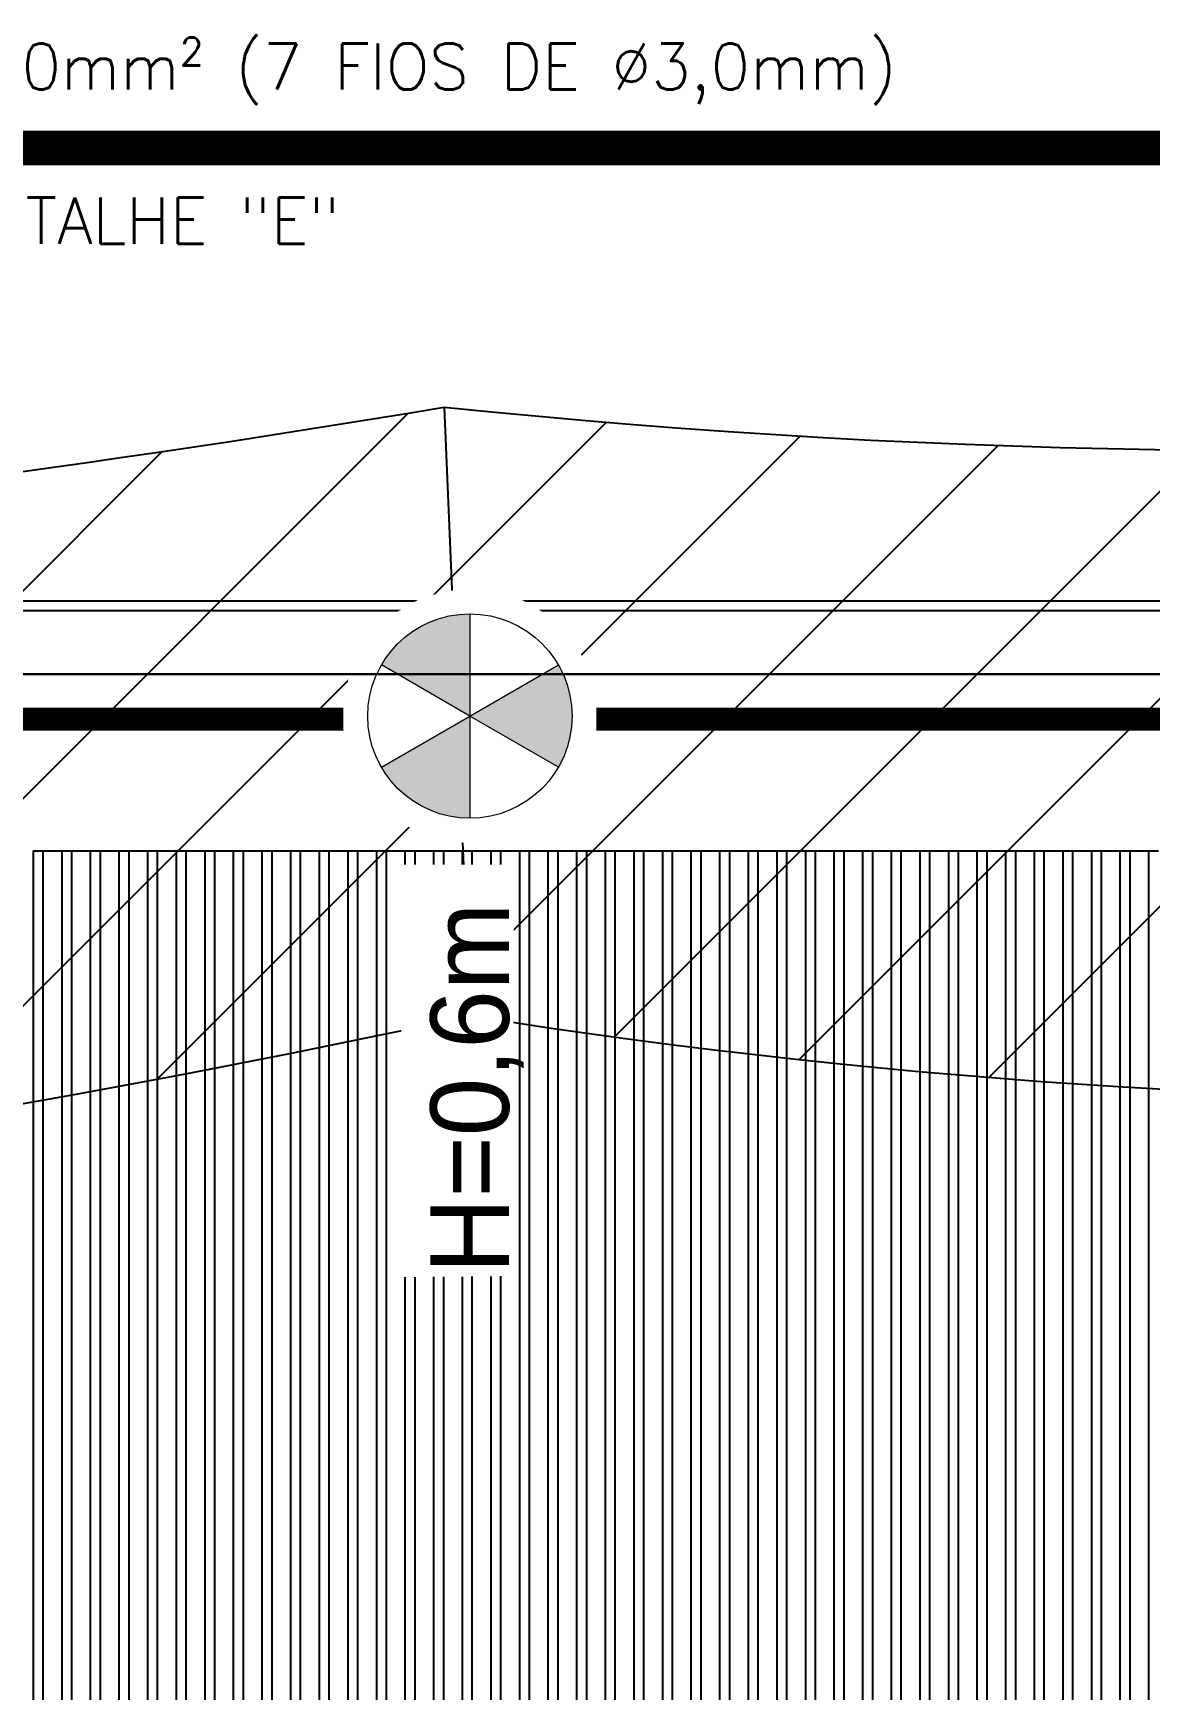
# Model space of a CAD drawing. Header units: millimetres. Extents: x -107267 to 109426, y -98906 to 83910.
# Drawn here: x 15918 to 18335, y -2197 to 1387 of the extents above; entities that cross this region are included whole.
import ezdxf
from ezdxf.enums import TextEntityAlignment as Align

# ---------------------------------------------------------------- set-up
doc = ezdxf.new("R2010")
doc.units = ezdxf.units.MM
doc.linetypes.add('ACAD_ISO10W100', pattern=[18, 12, -3, 0, -3])
doc.linetypes.add('ACAD_ISO12W100', pattern=[21, 12, -3, 0, -3, 0, -3])
for name, color, linetype in [('00 - wipout', 1, 'Continuous'), ('00 - ZONA DE PROTEÇÃO', 4, 'Continuous'), ('00 - Zona de proteção 2d', 4, 'Continuous'), ('Front View-MISC', 7, 'Continuous'), ('Top (Plan) View-MISC', 7, 'Continuous')]:
    doc.layers.add(name, color=color, linetype=linetype)
for name, color, linetype, lineweight in [('000-M3G-MALHA NOVA', 5, 'ACAD_ISO10W100', 0), ('00_m3g_spda_ater_cabo50', 1, 'Continuous', 9), ('00_SPDA_captacao_novo', 5, 'Continuous', 9), ('0_tag_texto_preto', 7, 'Continuous', 9)]:
    doc.layers.add(name, color=color, linetype=linetype, lineweight=lineweight)
doc.styles.add('ROMANS', font='romans.shx')

# ---------------------------------------------------------------- blocks, each defined once
blk = doc.blocks.new('M3G_P_CPTOR AEREO 600')
blk.add_attdef('ALTURA', text='', height=1.7).set_placement((0.739, -2.574), align=Align.TOP_LEFT)
at = {"color": 255, "lineweight": 0}
blk.add_wipeout([(-0.23, 2.19), (-0.68, 2.094), (-1.101, 1.907), (-1.473, 1.636), (-1.781, 1.294), (-2.012, 0.896), (-2.154, 0.458), (-2.202, 0), (-2.154, -0.458), (-2.012, -0.896), (-1.781, -1.294), (-1.473, -1.636), (-1.101, -1.907), (-0.68, -2.094), (-0.23, -2.19), (0.23, -2.19), (0.68, -2.094), (1.101, -1.907), (1.473, -1.636), (1.781, -1.294), (2.012, -0.896), (2.154, -0.458), (2.202, 0), (2.154, 0.458), (2.012, 0.896), (1.781, 1.294), (1.473, 1.636), (1.101, 1.907), (0.68, 2.094), (0.23, 2.19)], dxfattribs=at)
at = {"lineweight": 9}
h = blk.add_hatch(color=256, dxfattribs=at)
h.dxf.hatch_style = 1
h.paths.add_polyline_path([(0.884, 1.532, 0.267949), (-0.884, 1.532), (0, 0)])
h.paths.add_polyline_path([(-1.769, 0, 0.267949), (-0.884, -1.532), (0, 0)])
h.paths.add_polyline_path([(0.884, -1.532, 0.267949), (1.769, 0), (0, 0)])
for p, q in [((0, 0), (-0.884, 1.532)), ((0.884, 1.532), (0, 0)), ((-1.769, 0), (0, 0)), ((0, 0), (-0.884, -1.532)), ((0.884, -1.532), (0, 0)), ((0, 0), (1.769, 0))]:
    blk.add_line(p, q, dxfattribs=at)
blk.add_circle((0, 0), 1.769, dxfattribs=at)
blk = doc.blocks.new('*U481')
at = {"layer": 'Top (Plan) View-MISC', "color": 0, "linetype": 'ByBlock', "lineweight": -2}
for p, q in [((15939.1, -381.9), (15979.8, -381.9)), ((16001, -381.9), (16041.7, -381.9)), ((16062.9, -381.9), (16103.6, -381.9)), ((16124.8, -381.9), (16165.5, -381.9)), ((16186.7, -381.9), (16227.4, -381.9)), ((16248.6, -381.9), (16289.3, -381.9)), ((16310.5, -381.9), (16351.2, -381.9)), ((16372.4, -381.9), (16413.1, -381.9)), ((16434.3, -381.9), (16475, -381.9)), ((16496.2, -381.9), (16536.9, -381.9)), ((16558.1, -381.9), (16598.8, -381.9)), ((16620, -381.9), (16660.7, -381.9)), ((16681.9, -381.9), (16722.6, -381.9)), ((16743.8, -381.9), (16784.5, -381.9)), ((16805.7, -381.9), (16846.4, -381.9)), ((16867.6, -381.9), (16908.3, -381.9)), ((16929.5, -381.9), (16970.2, -381.9)), ((16991.4, -381.9), (17032.1, -381.9)), ((17053.3, -381.9), (17094, -381.9)), ((17115.2, -381.9), (17155.9, -381.9)), ((17177.1, -381.9), (17217.8, -381.9)), ((17239, -381.9), (17279.7, -381.9)), ((17300.9, -381.9), (17341.6, -381.9)), ((17362.8, -381.9), (17403.5, -381.9)), ((17424.7, -381.9), (17465.4, -381.9)), ((17486.6, -381.9), (17527.3, -381.9)), ((17548.5, -381.9), (17589.2, -381.9)), ((17610.4, -381.9), (17651.1, -381.9)), ((17672.3, -381.9), (17713, -381.9)), ((17734.2, -381.9), (17774.9, -381.9)), ((17796.1, -381.9), (17836.8, -381.9)), ((17858, -381.9), (17898.7, -381.9)), ((17919.9, -381.9), (17960.6, -381.9)), ((17981.8, -381.9), (18022.5, -381.9)), ((18043.7, -381.9), (18084.4, -381.9)), ((18105.6, -381.9), (18146.3, -381.9)), ((18167.5, -381.9), (18208.2, -381.9)), ((18229.4, -381.9), (18270.1, -381.9)), ((18291.3, -381.9), (18332, -381.9))]:
    blk.add_line(p, q, dxfattribs=at)
blk = doc.blocks.new('*U482')
at = {"layer": 'Top (Plan) View-MISC', "color": 0, "linetype": 'ByBlock', "lineweight": -2}
for p, q in [((-21187.7, 138.1), (23428.9, 138.1)), ((15939.1, -381.9), (15979.8, -381.9)), ((16001, -381.9), (16041.7, -381.9)), ((16062.9, -381.9), (16103.6, -381.9)), ((16124.8, -381.9), (16165.5, -381.9)), ((16186.7, -381.9), (16227.4, -381.9)), ((16248.6, -381.9), (16289.3, -381.9)), ((16310.5, -381.9), (16351.2, -381.9)), ((16372.4, -381.9), (16413.1, -381.9)), ((16434.3, -381.9), (16475, -381.9)), ((16496.2, -381.9), (16536.9, -381.9)), ((16558.1, -381.9), (16598.8, -381.9)), ((16620, -381.9), (16660.7, -381.9)), ((16681.9, -381.9), (16722.6, -381.9)), ((16743.8, -381.9), (16784.5, -381.9)), ((16805.7, -381.9), (16846.4, -381.9)), ((16867.6, -381.9), (16908.3, -381.9)), ((16929.5, -381.9), (16970.2, -381.9)), ((16991.4, -381.9), (17032.1, -381.9)), ((17053.3, -381.9), (17094, -381.9)), ((17115.2, -381.9), (17155.9, -381.9)), ((17177.1, -381.9), (17217.8, -381.9)), ((17239, -381.9), (17279.7, -381.9)), ((17300.9, -381.9), (17341.6, -381.9)), ((17362.8, -381.9), (17403.5, -381.9)), ((17424.7, -381.9), (17465.4, -381.9)), ((17486.6, -381.9), (17527.3, -381.9)), ((17548.5, -381.9), (17589.2, -381.9)), ((17610.4, -381.9), (17651.1, -381.9)), ((17672.3, -381.9), (17713, -381.9)), ((17734.2, -381.9), (17774.9, -381.9)), ((17796.1, -381.9), (17836.8, -381.9)), ((17858, -381.9), (17898.7, -381.9)), ((17919.9, -381.9), (17960.6, -381.9)), ((17981.8, -381.9), (18022.5, -381.9)), ((18043.7, -381.9), (18084.4, -381.9)), ((18105.6, -381.9), (18146.3, -381.9)), ((18167.5, -381.9), (18208.2, -381.9)), ((18229.4, -381.9), (18270.1, -381.9)), ((18291.3, -381.9), (18332, -381.9))]:
    blk.add_line(p, q, dxfattribs=at)
blk = doc.blocks.new('*U566')
at = {"layer": 'Top (Plan) View-MISC', "color": 0, "linetype": 'ByBlock', "lineweight": -2}
for q in [(18332, -7621.9), (18353.2, -381.9)]:
    blk.add_line((18332, -381.9), q, dxfattribs=at)
blk = doc.blocks.new('*U567')
at = {"layer": 'Top (Plan) View-MISC', "color": 0, "linetype": 'ByBlock', "lineweight": -2}
for p, q in [((18270.1, -381.9), (18270.1, -7621.9)), ((18270.1, -381.9), (18291.3, -381.9)), ((18291.3, -381.9), (18291.3, -7621.9))]:
    blk.add_line(p, q, dxfattribs=at)
blk = doc.blocks.new('*U568')
at = {"layer": 'Top (Plan) View-MISC', "color": 0, "linetype": 'ByBlock', "lineweight": -2}
for p, q in [((18208.2, -381.9), (18208.2, -7621.9)), ((18208.2, -381.9), (18229.4, -381.9)), ((18229.4, -381.9), (18229.4, -7621.9))]:
    blk.add_line(p, q, dxfattribs=at)
blk = doc.blocks.new('*U569')
at = {"layer": 'Top (Plan) View-MISC', "color": 0, "linetype": 'ByBlock', "lineweight": -2}
for p, q in [((18146.3, -381.9), (18146.3, -7621.9)), ((18146.3, -381.9), (18167.5, -381.9)), ((18167.5, -381.9), (18167.5, -7621.9))]:
    blk.add_line(p, q, dxfattribs=at)
blk = doc.blocks.new('*U570')
at = {"layer": 'Top (Plan) View-MISC', "color": 0, "linetype": 'ByBlock', "lineweight": -2}
for p, q in [((18084.4, -381.9), (18084.4, -7621.9)), ((18084.4, -381.9), (18105.6, -381.9)), ((18105.6, -381.9), (18105.6, -7621.9))]:
    blk.add_line(p, q, dxfattribs=at)
blk = doc.blocks.new('*U571')
at = {"layer": 'Top (Plan) View-MISC', "color": 0, "linetype": 'ByBlock', "lineweight": -2}
for p, q in [((18022.5, -381.9), (18022.5, -7621.9)), ((18022.5, -381.9), (18043.7, -381.9)), ((18043.7, -381.9), (18043.7, -7621.9))]:
    blk.add_line(p, q, dxfattribs=at)
blk = doc.blocks.new('*U572')
at = {"layer": 'Top (Plan) View-MISC', "color": 0, "linetype": 'ByBlock', "lineweight": -2}
for p, q in [((17960.6, -381.9), (17960.6, -7621.9)), ((17960.6, -381.9), (17981.8, -381.9)), ((17981.8, -381.9), (17981.8, -7621.9))]:
    blk.add_line(p, q, dxfattribs=at)
blk = doc.blocks.new('*U573')
at = {"layer": 'Top (Plan) View-MISC', "color": 0, "linetype": 'ByBlock', "lineweight": -2}
for p, q in [((17898.7, -381.9), (17898.7, -7621.9)), ((17898.7, -381.9), (17919.9, -381.9)), ((17919.9, -381.9), (17919.9, -7621.9))]:
    blk.add_line(p, q, dxfattribs=at)
blk = doc.blocks.new('*U574')
at = {"layer": 'Top (Plan) View-MISC', "color": 0, "linetype": 'ByBlock', "lineweight": -2}
for p, q in [((17836.8, -381.9), (17836.8, -7621.9)), ((17836.8, -381.9), (17858, -381.9)), ((17858, -381.9), (17858, -7621.9))]:
    blk.add_line(p, q, dxfattribs=at)
blk = doc.blocks.new('*U575')
at = {"layer": 'Top (Plan) View-MISC', "color": 0, "linetype": 'ByBlock', "lineweight": -2}
for p, q in [((17774.9, -381.9), (17774.9, -7621.9)), ((17774.9, -381.9), (17796.1, -381.9)), ((17796.1, -381.9), (17796.1, -7621.9))]:
    blk.add_line(p, q, dxfattribs=at)
blk = doc.blocks.new('*U576')
at = {"layer": 'Top (Plan) View-MISC', "color": 0, "linetype": 'ByBlock', "lineweight": -2}
for p, q in [((17713, -381.9), (17713, -7621.9)), ((17713, -381.9), (17734.2, -381.9)), ((17734.2, -381.9), (17734.2, -7621.9))]:
    blk.add_line(p, q, dxfattribs=at)
blk = doc.blocks.new('*U577')
at = {"layer": 'Top (Plan) View-MISC', "color": 0, "linetype": 'ByBlock', "lineweight": -2}
for p, q in [((17651.1, -381.9), (17651.1, -7621.9)), ((17651.1, -381.9), (17672.3, -381.9)), ((17672.3, -381.9), (17672.3, -7621.9))]:
    blk.add_line(p, q, dxfattribs=at)
blk = doc.blocks.new('*U578')
at = {"layer": 'Top (Plan) View-MISC', "color": 0, "linetype": 'ByBlock', "lineweight": -2}
for p, q in [((17589.2, -381.9), (17589.2, -7621.9)), ((17589.2, -381.9), (17610.4, -381.9)), ((17610.4, -381.9), (17610.4, -7621.9))]:
    blk.add_line(p, q, dxfattribs=at)
blk = doc.blocks.new('*U579')
at = {"layer": 'Top (Plan) View-MISC', "color": 0, "linetype": 'ByBlock', "lineweight": -2}
for p, q in [((17527.3, -381.9), (17527.3, -7621.9)), ((17527.3, -381.9), (17548.5, -381.9)), ((17548.5, -381.9), (17548.5, -7621.9))]:
    blk.add_line(p, q, dxfattribs=at)
blk = doc.blocks.new('*U580')
at = {"layer": 'Top (Plan) View-MISC', "color": 0, "linetype": 'ByBlock', "lineweight": -2}
for p, q in [((17465.4, -381.9), (17465.4, -7621.9)), ((17465.4, -381.9), (17486.6, -381.9)), ((17486.6, -381.9), (17486.6, -7621.9))]:
    blk.add_line(p, q, dxfattribs=at)
blk = doc.blocks.new('*U581')
at = {"layer": 'Top (Plan) View-MISC', "color": 0, "linetype": 'ByBlock', "lineweight": -2}
for p, q in [((17403.5, -381.9), (17403.5, -7621.9)), ((17403.5, -381.9), (17424.7, -381.9)), ((17424.7, -381.9), (17424.7, -7621.9))]:
    blk.add_line(p, q, dxfattribs=at)
blk = doc.blocks.new('*U582')
at = {"layer": 'Top (Plan) View-MISC', "color": 0, "linetype": 'ByBlock', "lineweight": -2}
for p, q in [((17341.6, -381.9), (17341.6, -7621.9)), ((17341.6, -381.9), (17362.8, -381.9)), ((17362.8, -381.9), (17362.8, -7621.9))]:
    blk.add_line(p, q, dxfattribs=at)
blk = doc.blocks.new('*U583')
at = {"layer": 'Top (Plan) View-MISC', "color": 0, "linetype": 'ByBlock', "lineweight": -2}
for p, q in [((17279.7, -381.9), (17279.7, -7621.9)), ((17279.7, -381.9), (17300.9, -381.9)), ((17300.9, -381.9), (17300.9, -7621.9))]:
    blk.add_line(p, q, dxfattribs=at)
blk = doc.blocks.new('*U584')
at = {"layer": 'Top (Plan) View-MISC', "color": 0, "linetype": 'ByBlock', "lineweight": -2}
for p, q in [((17217.8, -381.9), (17217.8, -7621.9)), ((17217.8, -381.9), (17239, -381.9)), ((17239, -381.9), (17239, -7621.9))]:
    blk.add_line(p, q, dxfattribs=at)
blk = doc.blocks.new('*U585')
at = {"layer": 'Top (Plan) View-MISC', "color": 0, "linetype": 'ByBlock', "lineweight": -2}
for p, q in [((17155.9, -381.9), (17155.9, -7621.9)), ((17155.9, -381.9), (17177.1, -381.9)), ((17177.1, -381.9), (17177.1, -7621.9))]:
    blk.add_line(p, q, dxfattribs=at)
blk = doc.blocks.new('*U586')
at = {"layer": 'Top (Plan) View-MISC', "color": 0, "linetype": 'ByBlock', "lineweight": -2}
for p, q in [((17094, -381.9), (17094, -7621.9)), ((17094, -381.9), (17115.2, -381.9)), ((17115.2, -381.9), (17115.2, -7621.9))]:
    blk.add_line(p, q, dxfattribs=at)
blk = doc.blocks.new('*U587')
at = {"layer": 'Top (Plan) View-MISC', "color": 0, "linetype": 'ByBlock', "lineweight": -2}
for p, q in [((17032.1, -381.9), (17032.1, -7621.9)), ((17032.1, -381.9), (17053.3, -381.9)), ((17053.3, -381.9), (17053.3, -7621.9))]:
    blk.add_line(p, q, dxfattribs=at)
blk = doc.blocks.new('*U588')
at = {"layer": 'Top (Plan) View-MISC', "color": 0, "linetype": 'ByBlock', "lineweight": -2}
for p, q in [((16970.2, -381.9), (16970.2, -7621.9)), ((16970.2, -381.9), (16991.4, -381.9)), ((16991.4, -381.9), (16991.4, -7621.9))]:
    blk.add_line(p, q, dxfattribs=at)
blk = doc.blocks.new('*U589')
at = {"layer": 'Top (Plan) View-MISC', "color": 0, "linetype": 'ByBlock', "lineweight": -2}
for p, q in [((16908.3, -381.9), (16908.3, -7621.9)), ((16908.3, -381.9), (16929.5, -381.9)), ((16929.5, -381.9), (16929.5, -7621.9))]:
    blk.add_line(p, q, dxfattribs=at)
blk = doc.blocks.new('*U590')
at = {"layer": 'Top (Plan) View-MISC', "color": 0, "linetype": 'ByBlock', "lineweight": -2}
for p, q in [((16846.4, -381.9), (16846.4, -7621.9)), ((16846.4, -381.9), (16867.6, -381.9)), ((16867.6, -381.9), (16867.6, -7613.3))]:
    blk.add_line(p, q, dxfattribs=at)
blk = doc.blocks.new('*U591')
at = {"layer": 'Top (Plan) View-MISC', "color": 0, "linetype": 'ByBlock', "lineweight": -2}
for p, q in [((16784.5, -381.9), (16784.5, -7621.9)), ((16784.5, -381.9), (16805.7, -381.9)), ((16805.7, -381.9), (16805.7, -7621.9))]:
    blk.add_line(p, q, dxfattribs=at)
blk = doc.blocks.new('*U592')
at = {"layer": 'Top (Plan) View-MISC', "color": 0, "linetype": 'ByBlock', "lineweight": -2}
for p, q in [((16722.6, -381.9), (16722.6, -7621.9)), ((16722.6, -381.9), (16743.8, -381.9)), ((16743.8, -381.9), (16743.8, -7621.9))]:
    blk.add_line(p, q, dxfattribs=at)
blk = doc.blocks.new('*U593')
at = {"layer": 'Top (Plan) View-MISC', "color": 0, "linetype": 'ByBlock', "lineweight": -2}
for p, q in [((16660.7, -381.9), (16660.7, -7621.9)), ((16660.7, -381.9), (16681.9, -381.9)), ((16681.9, -381.9), (16681.9, -7621.9))]:
    blk.add_line(p, q, dxfattribs=at)
blk = doc.blocks.new('*U594')
at = {"layer": 'Top (Plan) View-MISC', "color": 0, "linetype": 'ByBlock', "lineweight": -2}
for p, q in [((16598.8, -381.9), (16598.8, -7621.9)), ((16598.8, -381.9), (16620, -381.9)), ((16620, -381.9), (16620, -7621.9))]:
    blk.add_line(p, q, dxfattribs=at)
blk = doc.blocks.new('*U595')
at = {"layer": 'Top (Plan) View-MISC', "color": 0, "linetype": 'ByBlock', "lineweight": -2}
for p, q in [((16536.9, -381.9), (16536.9, -7621.9)), ((16536.9, -381.9), (16558.1, -381.9)), ((16558.1, -381.9), (16558.1, -7621.9))]:
    blk.add_line(p, q, dxfattribs=at)
blk = doc.blocks.new('*U596')
at = {"layer": 'Top (Plan) View-MISC', "color": 0, "linetype": 'ByBlock', "lineweight": -2}
for p, q in [((16475, -381.9), (16475, -7621.9)), ((16475, -381.9), (16496.2, -381.9)), ((16496.2, -381.9), (16496.2, -7621.9))]:
    blk.add_line(p, q, dxfattribs=at)
blk = doc.blocks.new('*U597')
at = {"layer": 'Top (Plan) View-MISC', "color": 0, "linetype": 'ByBlock', "lineweight": -2}
for p, q in [((16413.1, -381.9), (16413.1, -7621.9)), ((16413.1, -381.9), (16434.3, -381.9)), ((16434.3, -381.9), (16434.3, -7621.9))]:
    blk.add_line(p, q, dxfattribs=at)
blk = doc.blocks.new('*U598')
at = {"layer": 'Top (Plan) View-MISC', "color": 0, "linetype": 'ByBlock', "lineweight": -2}
for p, q in [((16351.2, -381.9), (16351.2, -7621.9)), ((16351.2, -381.9), (16372.4, -381.9)), ((16372.4, -381.9), (16372.4, -7621.9))]:
    blk.add_line(p, q, dxfattribs=at)
blk = doc.blocks.new('*U599')
at = {"layer": 'Top (Plan) View-MISC', "color": 0, "linetype": 'ByBlock', "lineweight": -2}
for p, q in [((16289.3, -381.9), (16289.3, -7621.9)), ((16289.3, -381.9), (16310.5, -381.9)), ((16310.5, -381.9), (16310.5, -7621.9))]:
    blk.add_line(p, q, dxfattribs=at)
blk = doc.blocks.new('*U600')
at = {"layer": 'Top (Plan) View-MISC', "color": 0, "linetype": 'ByBlock', "lineweight": -2}
for p, q in [((16227.4, -381.9), (16227.4, -7621.9)), ((16227.4, -381.9), (16248.6, -381.9)), ((16248.6, -381.9), (16248.6, -7621.9))]:
    blk.add_line(p, q, dxfattribs=at)
blk = doc.blocks.new('*U601')
at = {"layer": 'Top (Plan) View-MISC', "color": 0, "linetype": 'ByBlock', "lineweight": -2}
for p, q in [((16165.5, -381.9), (16165.5, -7621.9)), ((16165.5, -381.9), (16186.7, -381.9)), ((16186.7, -381.9), (16186.7, -7621.9))]:
    blk.add_line(p, q, dxfattribs=at)
blk = doc.blocks.new('*U602')
at = {"layer": 'Top (Plan) View-MISC', "color": 0, "linetype": 'ByBlock', "lineweight": -2}
for p, q in [((16103.6, -381.9), (16103.6, -7621.9)), ((16103.6, -381.9), (16124.8, -381.9)), ((16124.8, -381.9), (16124.8, -7621.9))]:
    blk.add_line(p, q, dxfattribs=at)
blk = doc.blocks.new('*U603')
at = {"layer": 'Top (Plan) View-MISC', "color": 0, "linetype": 'ByBlock', "lineweight": -2}
for p, q in [((16041.7, -381.9), (16041.7, -7621.9)), ((16041.7, -381.9), (16062.9, -381.9)), ((16062.9, -381.9), (16062.9, -7621.9))]:
    blk.add_line(p, q, dxfattribs=at)
blk = doc.blocks.new('*U604')
at = {"layer": 'Top (Plan) View-MISC', "color": 0, "linetype": 'ByBlock', "lineweight": -2}
for p, q in [((15979.8, -381.9), (15979.8, -7621.9)), ((15979.8, -381.9), (16001, -381.9)), ((16001, -381.9), (16001, -7621.9))]:
    blk.add_line(p, q, dxfattribs=at)
blk = doc.blocks.new('*U605')
at = {"layer": 'Top (Plan) View-MISC', "color": 0, "linetype": 'ByBlock', "lineweight": -2}
for p, q in [((15917.9, -381.9), (15917.9, -7621.9)), ((15917.9, -381.9), (15939.1, -381.9)), ((15939.1, -381.9), (15939.1, -7621.9))]:
    blk.add_line(p, q, dxfattribs=at)
blk = doc.blocks.new('*U1067')
at = {"layer": 'Top (Plan) View-MISC', "color": 0, "linetype": 'ByBlock', "lineweight": -2}
blk.add_line((23207.9, 158.1), (-17567.7, 158.1), dxfattribs=at)
blk = doc.blocks.new('*U1113')
at = {"layer": 'Top (Plan) View-MISC', "color": 0, "linetype": 'ByBlock', "lineweight": -2}
for p, q in [((16850.3, 12.6), (16850.3, 21.2)), ((16850.3, 21.2), (16869.3, 21.2)), ((16850.3, 12.6), (16869.3, 12.6)), ((16869.3, 12.6), (16869.3, 21.2))]:
    blk.add_line(p, q, dxfattribs=at)
blk = doc.blocks.new('*U1213')
at = {"layer": 'Front View-MISC', "color": 0, "linetype": 'ByBlock', "lineweight": -2}
for p, q in [((18334.4, 0, 1272), (14036, 0, 1272)), ((14036, 0, 3172), (18334.4, 0, 3172)), ((18334.4, 0, 3172), (18334.4, 0, 1272))]:
    blk.add_line(p, q, dxfattribs=at)
blk = doc.blocks.new('*U1222')
at = {"layer": 'Front View-MISC', "color": 0, "linetype": 'ByBlock', "lineweight": -2}
for p, q in [((-13407.5, 0, 3450), (23648.9, 0, 3450)), ((-13407.5, 0, 4300), (23648.9, 0, 4300))]:
    blk.add_line(p, q, dxfattribs=at)
blk = doc.blocks.new('*U1223')
at = {"layer": 'Front View-MISC', "color": 0, "linetype": 'ByBlock', "lineweight": -2}
for p, q in [((26316.1, 0), (9550.4, 0)), ((26316.1, 0, -100), (9550.4, 0, -100))]:
    blk.add_line(p, q, dxfattribs=at)
blk = doc.blocks.new('*U1262')
at = {"layer": 'Front View-MISC', "color": 0, "linetype": 'ByBlock', "lineweight": -2}
for p, q in [((14036, 0, 1322), (14106, 0, 1322)), ((14036, 0, 3172), (14036, 0, 1322)), ((18335.5, 0, 3172), (14036, 0, 3172)), ((14106, 0, 2237), (15021, 0, 2237)), ((14106, 0, 2237), (14106, 0, 3102)), ((14106, 0, 3102), (15021, 0, 3102)), ((14106, 0, 1322), (14106, 0, 2187)), ((15021, 0, 2187), (14106, 0, 2187)), ((15021, 0, 1322), (15071, 0, 1322)), ((15021, 0, 1322), (15021, 0, 2187)), ((15021, 0, 2237), (15021, 0, 3102)), ((15071, 0, 2237), (16161, 0, 2237)), ((15071, 0, 3102), (15071, 0, 2237)), ((15071, 0, 3102), (16161, 0, 3102)), ((15071, 0, 2187), (15071, 0, 1322)), ((17301, 0, 2187), (15071, 0, 2187)), ((16161, 0, 2237), (16161, 0, 3102)), ((16211, 0, 2237), (17301, 0, 2237)), ((16211, 0, 3102), (16211, 0, 2237)), ((16211, 0, 3102), (17301, 0, 3102)), ((17301, 0, 1322), (17351, 0, 1322)), ((17301, 0, 1322), (17301, 0, 2187)), ((17301, 0, 2237), (17301, 0, 3102)), ((17351, 0, 2187), (17351, 0, 1322)), ((18266, 0, 2187), (17351, 0, 2187)), ((17351, 0, 3102), (17351, 0, 2237)), ((17351, 0, 3102), (18266, 0, 3102)), ((17351, 0, 2237), (18266, 0, 2237)), ((18266, 0, 1322), (18335.5, 0, 1322)), ((18266, 0, 2187), (18266, 0, 1322)), ((18266, 0, 3102), (18266, 0, 2237))]:
    blk.add_line(p, q, dxfattribs=at)
blk = doc.blocks.new('*U1263')
at = {"layer": 'Front View-MISC', "color": 0, "linetype": 'ByBlock', "lineweight": -2}
for p, q in [((18334.4, 0, 1272), (14035.5, 0, 1272)), ((14035.5, 0, 1322), (18334.4, 0, 1322)), ((18334.4, 0, 1322), (18334.4, 0, 1272))]:
    blk.add_line(p, q, dxfattribs=at)
blk = doc.blocks.new('*U1264')
at = {"layer": 'Front View-MISC', "color": 0, "linetype": 'ByBlock', "lineweight": -2}
for p, q in [((16161, 0, 1322), (16161, 0, 2237)), ((16211, 0, 1322), (16161, 0, 1322)), ((16161, 0, 2237), (16211, 0, 2237)), ((16211, 0, 2237), (16211, 0, 1322))]:
    blk.add_line(p, q, dxfattribs=at)
blk = doc.blocks.new('*U1306')
at = {"layer": 'Front View-MISC', "color": 0, "linetype": 'ByBlock', "lineweight": -2}
for p, q in [((15939.1, 0, 5158), (15979.8, 0, 5158)), ((16001, 0, 5158), (16041.7, 0, 5158)), ((16062.9, 0, 5158), (16103.6, 0, 5158)), ((16124.8, 0, 5158), (16165.5, 0, 5158)), ((16186.7, 0, 5158), (16227.4, 0, 5158)), ((16248.6, 0, 5158), (16289.3, 0, 5158)), ((16310.5, 0, 5158), (16351.2, 0, 5158)), ((16372.4, 0, 5158), (16413.1, 0, 5158)), ((16434.3, 0, 5158), (16475, 0, 5158)), ((16496.2, 0, 5158), (16536.9, 0, 5158)), ((16558.1, 0, 5158), (16598.8, 0, 5158)), ((16620, 0, 5158), (16660.7, 0, 5158)), ((16681.9, 0, 5158), (16722.6, 0, 5158)), ((16743.8, 0, 5158), (16784.5, 0, 5158)), ((16805.7, 0, 5158), (16846.4, 0, 5158)), ((16867.6, 0, 5158), (16908.3, 0, 5158)), ((16929.5, 0, 5158), (16970.2, 0, 5158)), ((16991.4, 0, 5158), (17032.1, 0, 5158)), ((17053.3, 0, 5158), (17094, 0, 5158)), ((17115.2, 0, 5158), (17155.9, 0, 5158)), ((17177.1, 0, 5158), (17217.8, 0, 5158)), ((17239, 0, 5158), (17279.7, 0, 5158)), ((17300.9, 0, 5158), (17341.6, 0, 5158)), ((17362.8, 0, 5158), (17403.5, 0, 5158)), ((17424.7, 0, 5158), (17465.4, 0, 5158)), ((17486.6, 0, 5158), (17527.3, 0, 5158)), ((17548.5, 0, 5158), (17589.2, 0, 5158)), ((17610.4, 0, 5158), (17651.1, 0, 5158)), ((17672.3, 0, 5158), (17713, 0, 5158)), ((17734.2, 0, 5158), (17774.9, 0, 5158)), ((17796.1, 0, 5158), (17836.8, 0, 5158)), ((17858, 0, 5158), (17898.7, 0, 5158)), ((17919.9, 0, 5158), (17960.6, 0, 5158)), ((17981.8, 0, 5158), (18022.5, 0, 5158)), ((18043.7, 0, 5158), (18084.4, 0, 5158)), ((18105.6, 0, 5158), (18146.3, 0, 5158)), ((18167.5, 0, 5158), (18208.2, 0, 5158)), ((18229.4, 0, 5158), (18270.1, 0, 5158)), ((18291.3, 0, 5158), (18332, 0, 5158))]:
    blk.add_line(p, q, dxfattribs=at)
blk = doc.blocks.new('*U1391')
at = {"layer": 'Front View-MISC', "color": 0, "linetype": 'ByBlock', "lineweight": -2}
for p, q in [((18332, 0, 5166.4), (18332, 0, 4300)), ((18332, 0, 5166.4), (18353.2, 0, 5166.4)), ((18353.2, 0, 5166.4), (18353.2, 0, 4300))]:
    blk.add_line(p, q, dxfattribs=at)
blk = doc.blocks.new('*U1392')
at = {"layer": 'Front View-MISC', "color": 0, "linetype": 'ByBlock', "lineweight": -2}
for p, q in [((18270.1, 0, 5166.4), (18270.1, 0, 4300)), ((18270.1, 0, 5166.4), (18291.3, 0, 5166.4)), ((18291.3, 0, 5166.4), (18291.3, 0, 4300))]:
    blk.add_line(p, q, dxfattribs=at)
blk = doc.blocks.new('*U1393')
at = {"layer": 'Front View-MISC', "color": 0, "linetype": 'ByBlock', "lineweight": -2}
for p, q in [((18208.2, 0, 5166.4), (18208.2, 0, 4300)), ((18208.2, 0, 5166.4), (18229.4, 0, 5166.4)), ((18229.4, 0, 5166.4), (18229.4, 0, 4300))]:
    blk.add_line(p, q, dxfattribs=at)
blk = doc.blocks.new('*U1394')
at = {"layer": 'Front View-MISC', "color": 0, "linetype": 'ByBlock', "lineweight": -2}
for p, q in [((18146.3, 0, 5166.4), (18146.3, 0, 4300)), ((18146.3, 0, 5166.4), (18167.5, 0, 5166.4)), ((18167.5, 0, 5166.4), (18167.5, 0, 4300))]:
    blk.add_line(p, q, dxfattribs=at)
blk = doc.blocks.new('*U1395')
at = {"layer": 'Front View-MISC', "color": 0, "linetype": 'ByBlock', "lineweight": -2}
for p, q in [((18084.4, 0, 5166.4), (18084.4, 0, 4300)), ((18084.4, 0, 5166.4), (18105.6, 0, 5166.4)), ((18105.6, 0, 5166.4), (18105.6, 0, 4300))]:
    blk.add_line(p, q, dxfattribs=at)
blk = doc.blocks.new('*U1396')
at = {"layer": 'Front View-MISC', "color": 0, "linetype": 'ByBlock', "lineweight": -2}
for p, q in [((18022.5, 0, 5166.4), (18022.5, 0, 4300)), ((18022.5, 0, 5166.4), (18043.7, 0, 5166.4)), ((18043.7, 0, 5166.4), (18043.7, 0, 4300))]:
    blk.add_line(p, q, dxfattribs=at)
blk = doc.blocks.new('*U1397')
at = {"layer": 'Front View-MISC', "color": 0, "linetype": 'ByBlock', "lineweight": -2}
for p, q in [((17960.6, 0, 5166.4), (17960.6, 0, 4300)), ((17960.6, 0, 5166.4), (17981.8, 0, 5166.4)), ((17981.8, 0, 5166.4), (17981.8, 0, 4300))]:
    blk.add_line(p, q, dxfattribs=at)
blk = doc.blocks.new('*U1398')
at = {"layer": 'Front View-MISC', "color": 0, "linetype": 'ByBlock', "lineweight": -2}
for p, q in [((17898.7, 0, 5166.4), (17898.7, 0, 4300)), ((17898.7, 0, 5166.4), (17919.9, 0, 5166.4)), ((17919.9, 0, 5166.4), (17919.9, 0, 4300))]:
    blk.add_line(p, q, dxfattribs=at)
blk = doc.blocks.new('*U1399')
at = {"layer": 'Front View-MISC', "color": 0, "linetype": 'ByBlock', "lineweight": -2}
for p, q in [((17836.8, 0, 5166.4), (17836.8, 0, 4300)), ((17836.8, 0, 5166.4), (17858, 0, 5166.4)), ((17858, 0, 5166.4), (17858, 0, 4300))]:
    blk.add_line(p, q, dxfattribs=at)
blk = doc.blocks.new('*U1400')
at = {"layer": 'Front View-MISC', "color": 0, "linetype": 'ByBlock', "lineweight": -2}
for p, q in [((17774.9, 0, 5166.4), (17774.9, 0, 4300)), ((17774.9, 0, 5166.4), (17796.1, 0, 5166.4)), ((17796.1, 0, 5166.4), (17796.1, 0, 4300))]:
    blk.add_line(p, q, dxfattribs=at)
blk = doc.blocks.new('*U1401')
at = {"layer": 'Front View-MISC', "color": 0, "linetype": 'ByBlock', "lineweight": -2}
for p, q in [((17713, 0, 5166.4), (17713, 0, 4300)), ((17713, 0, 5166.4), (17734.2, 0, 5166.4)), ((17734.2, 0, 5166.4), (17734.2, 0, 4300))]:
    blk.add_line(p, q, dxfattribs=at)
blk = doc.blocks.new('*U1402')
at = {"layer": 'Front View-MISC', "color": 0, "linetype": 'ByBlock', "lineweight": -2}
for p, q in [((17651.1, 0, 5166.4), (17651.1, 0, 4300)), ((17651.1, 0, 5166.4), (17672.3, 0, 5166.4)), ((17672.3, 0, 5166.4), (17672.3, 0, 4300))]:
    blk.add_line(p, q, dxfattribs=at)
blk = doc.blocks.new('*U1403')
at = {"layer": 'Front View-MISC', "color": 0, "linetype": 'ByBlock', "lineweight": -2}
for p, q in [((17589.2, 0, 5166.4), (17589.2, 0, 4300)), ((17589.2, 0, 5166.4), (17610.4, 0, 5166.4)), ((17610.4, 0, 5166.4), (17610.4, 0, 4300))]:
    blk.add_line(p, q, dxfattribs=at)
blk = doc.blocks.new('*U1404')
at = {"layer": 'Front View-MISC', "color": 0, "linetype": 'ByBlock', "lineweight": -2}
for p, q in [((17527.3, 0, 5166.4), (17527.3, 0, 4300)), ((17527.3, 0, 5166.4), (17548.5, 0, 5166.4)), ((17548.5, 0, 5166.4), (17548.5, 0, 4300))]:
    blk.add_line(p, q, dxfattribs=at)
blk = doc.blocks.new('*U1405')
at = {"layer": 'Front View-MISC', "color": 0, "linetype": 'ByBlock', "lineweight": -2}
for p, q in [((17465.4, 0, 5166.4), (17465.4, 0, 4300)), ((17465.4, 0, 5166.4), (17486.6, 0, 5166.4)), ((17486.6, 0, 5166.4), (17486.6, 0, 4300))]:
    blk.add_line(p, q, dxfattribs=at)
blk = doc.blocks.new('*U1406')
at = {"layer": 'Front View-MISC', "color": 0, "linetype": 'ByBlock', "lineweight": -2}
for p, q in [((17403.5, 0, 5166.4), (17403.5, 0, 4300)), ((17403.5, 0, 5166.4), (17424.7, 0, 5166.4)), ((17424.7, 0, 5166.4), (17424.7, 0, 4300))]:
    blk.add_line(p, q, dxfattribs=at)
blk = doc.blocks.new('*U1407')
at = {"layer": 'Front View-MISC', "color": 0, "linetype": 'ByBlock', "lineweight": -2}
for p, q in [((17341.6, 0, 5166.4), (17341.6, 0, 4300)), ((17341.6, 0, 5166.4), (17362.8, 0, 5166.4)), ((17362.8, 0, 5166.4), (17362.8, 0, 4300))]:
    blk.add_line(p, q, dxfattribs=at)
blk = doc.blocks.new('*U1408')
at = {"layer": 'Front View-MISC', "color": 0, "linetype": 'ByBlock', "lineweight": -2}
for p, q in [((17279.7, 0, 5166.4), (17279.7, 0, 4300)), ((17279.7, 0, 5166.4), (17300.9, 0, 5166.4)), ((17300.9, 0, 5166.4), (17300.9, 0, 4300))]:
    blk.add_line(p, q, dxfattribs=at)
blk = doc.blocks.new('*U1409')
at = {"layer": 'Front View-MISC', "color": 0, "linetype": 'ByBlock', "lineweight": -2}
for p, q in [((17217.8, 0, 5166.4), (17217.8, 0, 4300)), ((17217.8, 0, 5166.4), (17239, 0, 5166.4)), ((17239, 0, 5166.4), (17239, 0, 4300))]:
    blk.add_line(p, q, dxfattribs=at)
blk = doc.blocks.new('*U1410')
at = {"layer": 'Front View-MISC', "color": 0, "linetype": 'ByBlock', "lineweight": -2}
for p, q in [((17155.9, 0, 5166.4), (17155.9, 0, 4300)), ((17155.9, 0, 5166.4), (17177.1, 0, 5166.4)), ((17177.1, 0, 5166.4), (17177.1, 0, 4300))]:
    blk.add_line(p, q, dxfattribs=at)
blk = doc.blocks.new('*U1411')
at = {"layer": 'Front View-MISC', "color": 0, "linetype": 'ByBlock', "lineweight": -2}
for p, q in [((17094, 0, 5166.4), (17094, 0, 4300)), ((17094, 0, 5166.4), (17115.2, 0, 5166.4)), ((17115.2, 0, 5166.4), (17115.2, 0, 4300))]:
    blk.add_line(p, q, dxfattribs=at)
blk = doc.blocks.new('*U1412')
at = {"layer": 'Front View-MISC', "color": 0, "linetype": 'ByBlock', "lineweight": -2}
for p, q in [((17032.1, 0, 5166.4), (17032.1, 0, 4300)), ((17032.1, 0, 5166.4), (17053.3, 0, 5166.4)), ((17053.3, 0, 5166.4), (17053.3, 0, 4300))]:
    blk.add_line(p, q, dxfattribs=at)
blk = doc.blocks.new('*U1413')
at = {"layer": 'Front View-MISC', "color": 0, "linetype": 'ByBlock', "lineweight": -2}
for p, q in [((16970.2, 0, 5166.4), (16970.2, 0, 4300)), ((16970.2, 0, 5166.4), (16991.4, 0, 5166.4)), ((16991.4, 0, 5166.4), (16991.4, 0, 4300))]:
    blk.add_line(p, q, dxfattribs=at)
blk = doc.blocks.new('*U1414')
at = {"layer": 'Front View-MISC', "color": 0, "linetype": 'ByBlock', "lineweight": -2}
for p, q in [((16908.3, 0, 5166.4), (16908.3, 0, 4300)), ((16908.3, 0, 5166.4), (16929.5, 0, 5166.4)), ((16929.5, 0, 5166.4), (16929.5, 0, 4300))]:
    blk.add_line(p, q, dxfattribs=at)
blk = doc.blocks.new('*U1415')
at = {"layer": 'Front View-MISC', "color": 0, "linetype": 'ByBlock', "lineweight": -2}
for p, q in [((16846.4, 0, 5166.4), (16846.4, 0, 4300)), ((16846.4, 0, 5166.4), (16867.6, 0, 5166.4)), ((16867.6, 0, 5166.4), (16867.6, 0, 4901.4))]:
    blk.add_line(p, q, dxfattribs=at)
blk = doc.blocks.new('*U1416')
at = {"layer": 'Front View-MISC', "color": 0, "linetype": 'ByBlock', "lineweight": -2}
for p, q in [((16784.5, 0, 5166.4), (16784.5, 0, 4300)), ((16784.5, 0, 5166.4), (16805.7, 0, 5166.4)), ((16805.7, 0, 5166.4), (16805.7, 0, 4300))]:
    blk.add_line(p, q, dxfattribs=at)
blk = doc.blocks.new('*U1417')
at = {"layer": 'Front View-MISC', "color": 0, "linetype": 'ByBlock', "lineweight": -2}
for p, q in [((16722.6, 0, 5166.4), (16722.6, 0, 4300)), ((16722.6, 0, 5166.4), (16743.8, 0, 5166.4)), ((16743.8, 0, 5166.4), (16743.8, 0, 4300))]:
    blk.add_line(p, q, dxfattribs=at)
blk = doc.blocks.new('*U1418')
at = {"layer": 'Front View-MISC', "color": 0, "linetype": 'ByBlock', "lineweight": -2}
for p, q in [((16660.7, 0, 5166.4), (16660.7, 0, 4300)), ((16660.7, 0, 5166.4), (16681.9, 0, 5166.4)), ((16681.9, 0, 5166.4), (16681.9, 0, 4300))]:
    blk.add_line(p, q, dxfattribs=at)
blk = doc.blocks.new('*U1419')
at = {"layer": 'Front View-MISC', "color": 0, "linetype": 'ByBlock', "lineweight": -2}
for p, q in [((16598.8, 0, 5166.4), (16598.8, 0, 4300)), ((16598.8, 0, 5166.4), (16620, 0, 5166.4)), ((16620, 0, 5166.4), (16620, 0, 4300))]:
    blk.add_line(p, q, dxfattribs=at)
blk = doc.blocks.new('*U1420')
at = {"layer": 'Front View-MISC', "color": 0, "linetype": 'ByBlock', "lineweight": -2}
for p, q in [((16536.9, 0, 5166.4), (16536.9, 0, 4300)), ((16536.9, 0, 5166.4), (16558.1, 0, 5166.4)), ((16558.1, 0, 5166.4), (16558.1, 0, 4300))]:
    blk.add_line(p, q, dxfattribs=at)
blk = doc.blocks.new('*U1421')
at = {"layer": 'Front View-MISC', "color": 0, "linetype": 'ByBlock', "lineweight": -2}
for p, q in [((16475, 0, 5166.4), (16475, 0, 4300)), ((16475, 0, 5166.4), (16496.2, 0, 5166.4)), ((16496.2, 0, 5166.4), (16496.2, 0, 4300))]:
    blk.add_line(p, q, dxfattribs=at)
blk = doc.blocks.new('*U1422')
at = {"layer": 'Front View-MISC', "color": 0, "linetype": 'ByBlock', "lineweight": -2}
for p, q in [((16413.1, 0, 5166.4), (16413.1, 0, 4300)), ((16413.1, 0, 5166.4), (16434.3, 0, 5166.4)), ((16434.3, 0, 5166.4), (16434.3, 0, 4300))]:
    blk.add_line(p, q, dxfattribs=at)
blk = doc.blocks.new('*U1423')
at = {"layer": 'Front View-MISC', "color": 0, "linetype": 'ByBlock', "lineweight": -2}
for p, q in [((16351.2, 0, 5166.4), (16351.2, 0, 4300)), ((16351.2, 0, 5166.4), (16372.4, 0, 5166.4)), ((16372.4, 0, 5166.4), (16372.4, 0, 4300))]:
    blk.add_line(p, q, dxfattribs=at)
blk = doc.blocks.new('*U1424')
at = {"layer": 'Front View-MISC', "color": 0, "linetype": 'ByBlock', "lineweight": -2}
for p, q in [((16289.3, 0, 5166.4), (16289.3, 0, 4300)), ((16289.3, 0, 5166.4), (16310.5, 0, 5166.4)), ((16310.5, 0, 5166.4), (16310.5, 0, 4300))]:
    blk.add_line(p, q, dxfattribs=at)
blk = doc.blocks.new('*U1425')
at = {"layer": 'Front View-MISC', "color": 0, "linetype": 'ByBlock', "lineweight": -2}
for p, q in [((16227.4, 0, 5166.4), (16227.4, 0, 4300)), ((16227.4, 0, 5166.4), (16248.6, 0, 5166.4)), ((16248.6, 0, 5166.4), (16248.6, 0, 4300))]:
    blk.add_line(p, q, dxfattribs=at)
blk = doc.blocks.new('*U1426')
at = {"layer": 'Front View-MISC', "color": 0, "linetype": 'ByBlock', "lineweight": -2}
for p, q in [((16165.5, 0, 5166.4), (16165.5, 0, 4300)), ((16165.5, 0, 5166.4), (16186.7, 0, 5166.4)), ((16186.7, 0, 5166.4), (16186.7, 0, 4300))]:
    blk.add_line(p, q, dxfattribs=at)
blk = doc.blocks.new('*U1427')
at = {"layer": 'Front View-MISC', "color": 0, "linetype": 'ByBlock', "lineweight": -2}
for p, q in [((16103.6, 0, 5166.4), (16103.6, 0, 4300)), ((16103.6, 0, 5166.4), (16124.8, 0, 5166.4)), ((16124.8, 0, 5166.4), (16124.8, 0, 4300))]:
    blk.add_line(p, q, dxfattribs=at)
blk = doc.blocks.new('*U1428')
at = {"layer": 'Front View-MISC', "color": 0, "linetype": 'ByBlock', "lineweight": -2}
for p, q in [((16041.7, 0, 5166.4), (16041.7, 0, 4300)), ((16041.7, 0, 5166.4), (16062.9, 0, 5166.4)), ((16062.9, 0, 5166.4), (16062.9, 0, 4300))]:
    blk.add_line(p, q, dxfattribs=at)
blk = doc.blocks.new('*U1429')
at = {"layer": 'Front View-MISC', "color": 0, "linetype": 'ByBlock', "lineweight": -2}
for p, q in [((15979.8, 0, 5166.4), (15979.8, 0, 4300)), ((15979.8, 0, 5166.4), (16001, 0, 5166.4)), ((16001, 0, 5166.4), (16001, 0, 4300))]:
    blk.add_line(p, q, dxfattribs=at)
blk = doc.blocks.new('*U1430')
at = {"layer": 'Front View-MISC', "color": 0, "linetype": 'ByBlock', "lineweight": -2}
for p, q in [((15917.9, 0, 5166.4), (15917.9, 0, 4300)), ((15917.9, 0, 5166.4), (15939.1, 0, 5166.4)), ((15939.1, 0, 5166.4), (15939.1, 0, 4300))]:
    blk.add_line(p, q, dxfattribs=at)
blk = doc.blocks.new('*U1929')
at = {"layer": 'Front View-MISC', "color": 0, "linetype": 'ByBlock', "lineweight": -2}
for p, q in [((16850.3, 0, 4300), (16850.3, 0, 4877.1)), ((16850.3, 0, 4877.1), (16869.3, 0, 4903.8)), ((16869.3, 0, 4903.8), (16869.3, 0, 4300))]:
    blk.add_line(p, q, dxfattribs=at)
blk = doc.blocks.new('*U1936')
at = {"layer": 'Front View-MISC', "color": 0, "linetype": 'ByBlock', "lineweight": -2}
for p, q in [((16859.5, 0, 5166.4), (16859.5, 0, 5742.8)), ((16859.5, 0, 5742.8), (16878.5, 0, 5769.5)), ((16878.5, 0, 5165.7), (16867.6, 0, 5165.7)), ((16878.5, 0, 5769.5), (16878.5, 0, 5165.7))]:
    blk.add_line(p, q, dxfattribs=at)

msp = doc.modelspace()

# ---------------------------------------------------------------- hatches: boundary and pattern name
at = {"layer": '00 - ZONA DE PROTEÇÃO'}
h = msp.add_hatch(dxfattribs=at)
h.set_pattern_fill('ANSI31', color=256, scale=100)
h.paths.add_polyline_path([(-13707.5, -10990.4, -0.186516), (-13820.6, -14966.5, 0.414214), (-13179.3, -15607.9, -0.104933), (-3151, -15607.9, -0.09784), (6816.5, -15607.9, -0.097708), (16816.5, -15607.9, -0.143023), (23528.8, -15599.5, 0.414214), (24170.1, -14958.2, -0.142426), (24170.1, -7613.3, -0.10484), (23957.5, 478.5, 0.414214), (23316.2, 1119.8, -0.093557), (16807.7, 577.3, -0.082777), (6855.7, 562.6, -0.082236), (-3141.3, 575.6, -0.08359), (-13132.3, 575.6, -0.101166), (-21195.5, 556.2, 0.414214), (-21836.8, -85.1, -0.113967), (-21836.8, -7622.3, -0.301912), (-21836.8, -10478, 0.414214), (-21195.5, -11119.4, -0.128973)])
h.paths.add_polyline_path([(-20156.9, -9561, 0.142702), (-20481.7, -7424.5, 0.092198), (-20379.7, -831.6, 0.088905), (-13141.3, -732.3, 0.083475), (-3150.3, -732.3, 0.082902), (6855.6, -738.1, 0.108059), (16863.1, -739.3, 0.098139), (22506.3, -522.8, 0.085608), (22847, -7584.3, 0.113812), (22635.2, -14069.1, 0.112262), (16761.1, -14291.3, 0.092477), (6816.6, -14301.6, 0.093024), (-3142, -14299.9, 0.090083), (-12232.6, -14126.3, 0.160127), (-12766.5, -9913.6, 0.116887)], flags=16)

# ---------------------------------------------------------------- linework, layer by layer
at = {"elevation": 6590}
msp.add_lwpolyline([(16807.7, 577.3), (16863.1, -739.3)], dxfattribs=at)
at = {"layer": '00 - ZONA DE PROTEÇÃO', "elevation": 6590}
for points in [[(-21836.8, -85.1, -0.113967), (-21836.8, -7622.3, -0.301912), (-21836.8, -10478, 0.414214), (-21195.5, -11119.4, -0.128973), (-13707.5, -10990.4, -0.186516), (-13820.6, -14966.5, 0.414214), (-13179.3, -15607.9, -0.104933), (-3151, -15607.9, -0.09784), (6816.5, -15607.9, -0.097708), (16816.5, -15607.9, -0.143023), (23528.8, -15599.5, 0.414214), (24170.1, -14958.2, -0.142426), (24170.1, -7613.3, -0.10484), (23957.5, 478.5, 0.414214), (23316.2, 1119.8, -0.093557), (16807.7, 577.3, -0.082777), (6855.7, 562.6, -0.082236), (-3141.3, 575.6, -0.08359), (-13132.3, 575.6, -0.101166), (-21195.5, 556.2, 0.414214)], [(-20379.7, -831.6, -0.092198), (-20481.7, -7424.5, -0.142702), (-20156.9, -9561, -0.116887), (-12766.5, -9913.6, -0.160127), (-12232.6, -14126.3, -0.090083), (-3142, -14299.9, -0.093024), (6816.6, -14301.6, -0.092477), (16761.1, -14291.3, -0.112262), (22635.2, -14069.1, -0.113812), (22847, -7584.3, -0.085608), (22506.3, -522.8, -0.098139), (16863.1, -739.3, -0.108059), (6855.6, -738.1, -0.082902), (-3150.3, -732.3, -0.083475), (-13141.3, -732.3, -0.088905)]]:
    msp.add_lwpolyline(points, format="xyb", close=True, dxfattribs=at)
at = {"layer": '000-M3G-MALHA NOVA', "ltscale": 0.5, "const_width": 50}
msp.add_lwpolyline([(-21305, -95.6), (23538.6, -97.6), (23547.6, -14971.9), (23207.9, -14971.9), (-13075, -14971.9), (-13130.7, -14971.9), (-13295, -14971.9), (-13295, -10508.5), (-13295, -10455), (-21305, -10455), (-21305, -95.6)], close=True, dxfattribs=at)
at = {"layer": '00_m3g_spda_ater_cabo50', "linetype": 'ACAD_ISO12W100', "lineweight": -2, "const_width": 75}
msp.add_lwpolyline([(-22409.7, 1138.1), (-22409.7, -11569.8), (-14407.5, -11569.8), (-14407.5, -16061.9), (24648.9, -16061.9), (24648.9, 1138.1), (-2214.8, 1138.1), (-2214.8, 4938.1), (-7364.8, 4938.1), (-7364.8, 1138.1)], close=True, dxfattribs=at)

# ---------------------------------------------------------------- block references
at = {"layer": 'Front View-MISC'}
for name in ['*U1430', '*U1429', '*U1428', '*U1427', '*U1264', '*U1426', '*U1425', '*U1424', '*U1423', '*U1422', '*U1421', '*U1420', '*U1410', '*U1409', '*U1408', '*U1407', '*U1406', '*U1405', '*U1404', '*U1403', '*U1402', '*U1401', '*U1400', '*U1399', '*U1398', '*U1397', '*U1396', '*U1395', '*U1394', '*U1393', '*U1392', '*U1391']:
    msp.add_blockref(name, (0, 0), dxfattribs=at)
at = {"layer": 'Top (Plan) View-MISC'}
for name in ['*U1067', '*U482', '*U1113', '*U481', '*U605', '*U604', '*U603', '*U602', '*U601', '*U600', '*U599', '*U598', '*U597', '*U596', '*U595', '*U594', '*U593', '*U592', '*U591', '*U590', '*U589', '*U588', '*U587', '*U586', '*U585', '*U584', '*U583', '*U582', '*U581', '*U580', '*U579', '*U578', '*U577', '*U576', '*U575', '*U574', '*U573', '*U572', '*U571', '*U570', '*U569', '*U568', '*U567', '*U566']:
    msp.add_blockref(name, (0, 0), dxfattribs=at)

# ---------------------------------------------------------------- texts
at = {"layer": '0_tag_texto_preto', "color": 1, "insert": (16156.1, 1364.8), "char_height": 100, "width": 4022.282, "attachment_point": 2, "style": 'ROMANS'}
msp.add_mtext('\\pxqc;CABO COBRE NU #50mm² (7 FIOS DE Ø3,0mm)\\P{\\C256;\\PDETALHE "E"}', dxfattribs=at)

# ---------------------------------------------------------------- next in the draw order: wipeouts: each hides what was drawn before it
msp.add_wipeout([(16712.8, -1304.2), (16716.5, -411.8), (16958.3, -411.8), (16955.2, -1301.9)]).translate(0, 0, 13180).dxf.layer = '00 - wipout'

# ---------------------------------------------------------------- next in the draw order: block references
at = {"layer": '00_SPDA_captacao_novo'}
ref = msp.add_blockref('M3G_P_CPTOR AEREO 600', (16863.1, -90.5, 6590), dxfattribs=dict(at, xscale=125, yscale=125, zscale=125, rotation=269.9999999999999))
ref.add_attrib('ALTURA', 'H=0,6m', dxfattribs={"layer": '0', "height": 170, "rotation": 90}).set_placement((16777.6, -1296.4, 6590), align=Align.TOP_LEFT)

# ---------------------------------------------------------------- next in the draw order: linework, layer by layer
at = {"layer": '00 - ZONA DE PROTEÇÃO', "extrusion": (0, -1, 0)}
for centre, radius in [((-9041.5, 65477.8), 60000), ((659.7, 64665.5), 60000), ((1814.4, 65554.8), 60000), ((2162.4, 65536.4), 60000), ((11887.6, 65560), 60000), ((18994, 65730.5), 60000), ((49510.2, 59915.2), 59915.5), ((-19952.8, 65889), 60000)]:
    msp.add_circle(centre, radius, dxfattribs=at)
at = {"layer": '00 - Zona de proteção 2d', "extrusion": (0, -1, 0)}
msp.add_lwpolyline([(-47266.8, -11.9, 0.112418), (-21288.2, 5903.8, 0.033813), (-13144.1, 6274.9, 0.01688), (-9173.6, 5476.7, 0.024897), (-3121.5, 5769.5), (-1184.9, 5629.8, 0.039441), (6878.1, 5768.8, 0.041832), (16878.5, 5769.5, 0.028072), (23548.4, 5903.6, 0.112715), (49677.2, 0)], format="xyb", dxfattribs=at)

# ---------------------------------------------------------------- next in the draw order: block references
at = {"layer": 'Front View-MISC'}
for name in ['*U1223', '*U1222', '*U1306', '*U1213', '*U1263', '*U1262', '*U1419', '*U1418', '*U1417', '*U1416', '*U1415', '*U1414', '*U1413', '*U1412', '*U1411']:
    msp.add_blockref(name, (0, 0), dxfattribs=at)
at = {"layer": 'Front View-MISC', "color": 5}
for name in ['*U1929', '*U1936']:
    msp.add_blockref(name, (0, 0), dxfattribs=at)

doc.saveas('drawing.dxf')
